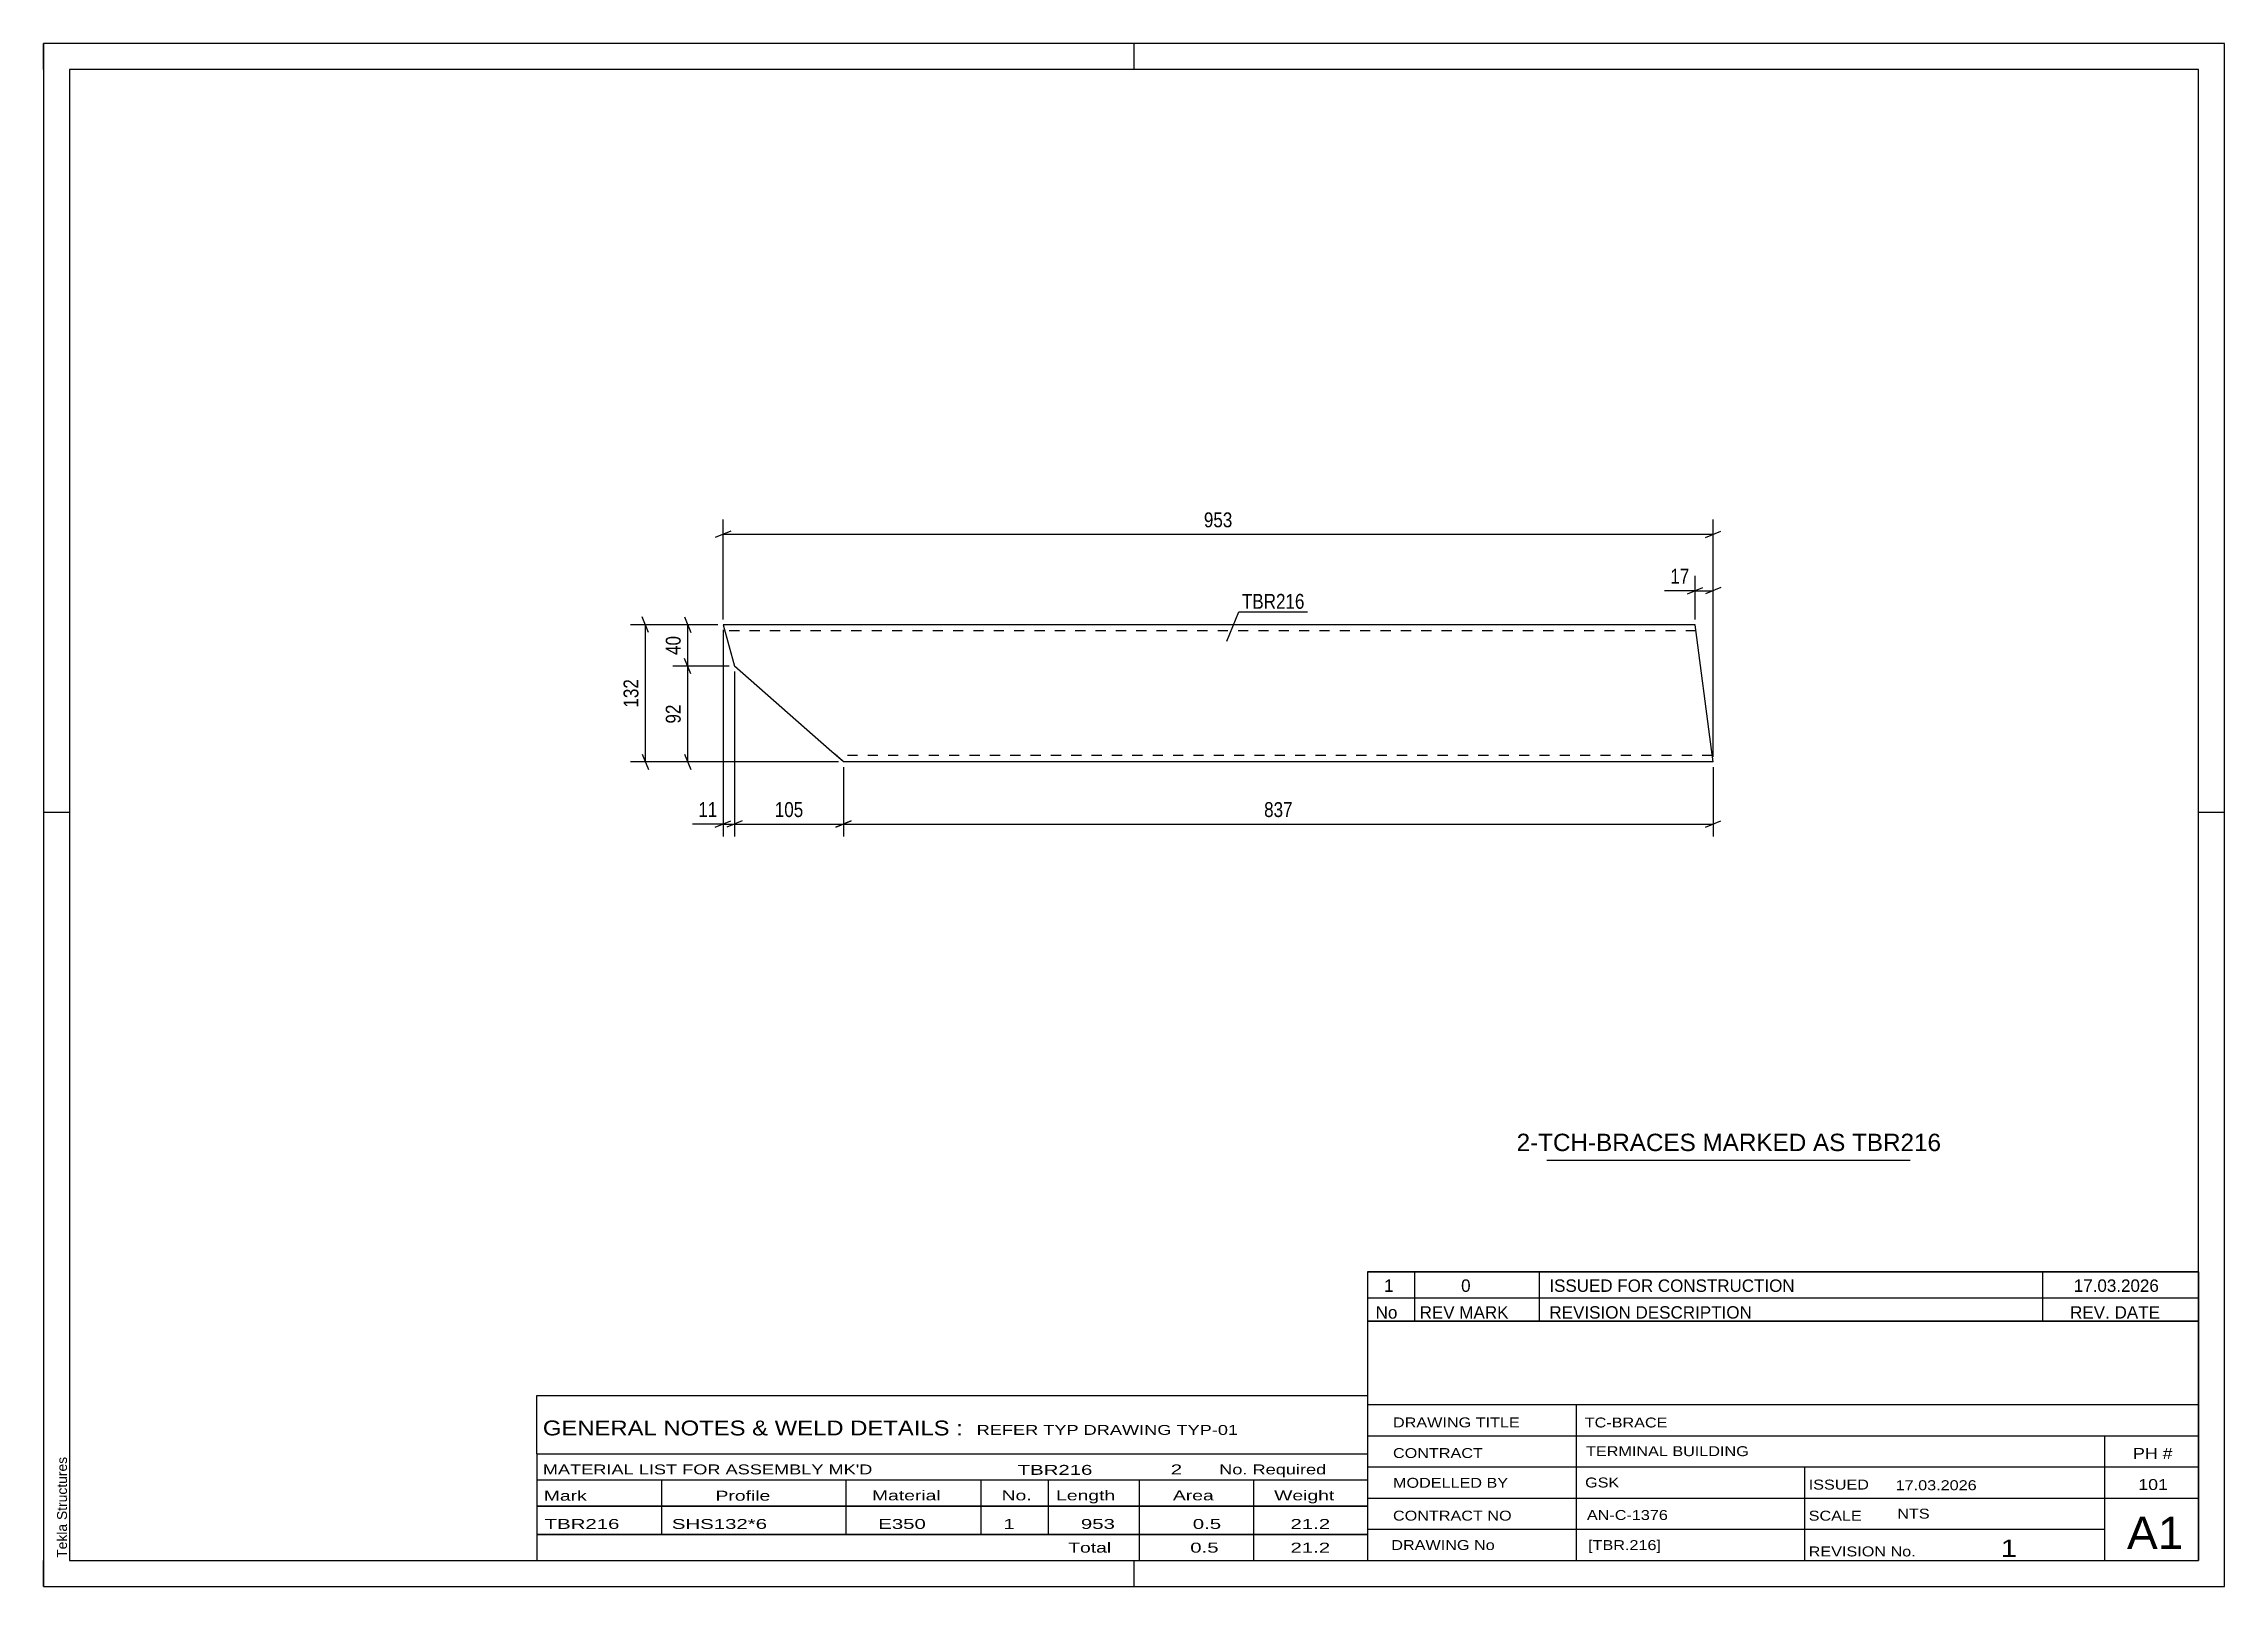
# Model space of a CAD drawing. Header units: millimetres. Extents: x 0 to 420, y 0 to 297.
import ezdxf

# ---------------------------------------------------------------- set-up
doc = ezdxf.new("R2010")
doc.units = ezdxf.units.MM
doc.linetypes.add('DXK_LINE_DOT2', pattern=[3.9198, 1.9599, -1.9599])
doc.styles.add('Arial', font='ARIAL.TTF', dxfattribs={"height": 0.2})
doc.styles.add('Arial Narrow', font='ARIALN.TTF', dxfattribs={"height": 0.2})

# ---------------------------------------------------------------- blocks, each defined once
blk = doc.blocks.new('Unknown-580740601-1161')
at = {"color": 5, "linetype": 'Continuous'}
for p, q in [((420, 297), (0, 297)), ((0, 297), (0, 0)), ((0, 292), (0, 297)), ((210, 292), (210, 297)), ((420, 0), (420, 297)), ((415, 292), (5, 292)), ((5, 292), (5, 5)), ((415, 5), (415, 292)), ((5, 149), (0, 149)), ((420, 149), (415, 149)), ((0, 0), (0, 5)), ((5, 5), (415, 5)), ((210, 0), (210, 5)), ((0, 0), (420, 0))]:
    blk.add_line(p, q, dxfattribs=at)
at = {"color": 174, "linetype": 'Continuous', "style": 'Arial'}
blk.add_text('Tekla Structures', height=1.9102, rotation=90, dxfattribs=at).set_placement((4.5, 5.5))
blk = doc.blocks.new('Part-580740601-1270 - 1252')
at = {"color": 2, "linetype": 'Continuous'}
for p, q in [((318.07, 185.13), (130.86, 185.13)), ((130.86, 185.13), (133.06, 177.15)), ((321.23, 161.13), (318.07, 185.13)), ((151.32, 161.13), (133.06, 177.15)), ((154.06, 158.73), (151.32, 161.13)), ((321.55, 158.73), (321.23, 161.13)), ((321.55, 158.73), (154.06, 158.73))]:
    blk.add_line(p, q, dxfattribs=at)
at = {"color": 7, "linetype": 'DXK_LINE_DOT2'}
for p, q in [((318.23, 183.93), (131.19, 183.93)), ((153.85, 158.91), (151.32, 161.13)), ((321.39, 159.93), (152.69, 159.93)), ((321.38, 160.02), (321.29, 160.67)), ((321.39, 159.93), (321.38, 160.02))]:
    blk.add_line(p, q, dxfattribs=at)
blk = doc.blocks.new('StraightDimension-580740601-1416 - 1252')
at = {"color": 7, "linetype": 'Continuous'}
for p, q in [((133.06, 176.15), (133.06, 144.36)), ((154.06, 157.73), (154.06, 144.36)), ((134.56, 147.36), (131.56, 146.16)), ((152.56, 146.16), (155.56, 147.36)), ((133.06, 146.76), (154.06, 146.76))]:
    blk.add_line(p, q, dxfattribs=at)
at = {"color": 0}
blk.add_wipeout([(146.9, 147.51), (146.9, 151.71), (140.22, 151.71), (140.22, 147.51)], dxfattribs=at)
at = {"color": 3, "style": 'Arial Narrow'}
blk.add_text('105', height=2.863, dxfattribs=at).set_placement((140.82, 148.11))
blk = doc.blocks.new('StraightDimension-580740601-1386 - 1252')
at = {"color": 7, "linetype": 'Continuous'}
for p, q in [((132.36, 203.14), (129.36, 201.94)), ((130.86, 186.13), (130.86, 205.39)), ((130.86, 202.54), (321.55, 202.54)), ((320.05, 201.94), (323.05, 203.14)), ((321.55, 159.73), (321.55, 205.39))]:
    blk.add_line(p, q, dxfattribs=at)
at = {"color": 0}
blk.add_wipeout([(229.54, 203.29), (229.54, 207.49), (222.86, 207.49), (222.86, 203.29)], dxfattribs=at)
at = {"color": 3, "style": 'Arial Narrow'}
blk.add_text('953', height=2.863, dxfattribs=at).set_placement((223.46, 203.89))
blk = doc.blocks.new('StraightDimension-580740601-1415 - 1252')
at = {"color": 7, "linetype": 'Continuous'}
for p, q in [((154.06, 157.73), (154.06, 144.36)), ((321.55, 157.73), (321.55, 144.36)), ((155.56, 147.36), (152.56, 146.16)), ((320.05, 146.16), (323.05, 147.36)), ((154.06, 146.76), (321.55, 146.76))]:
    blk.add_line(p, q, dxfattribs=at)
at = {"color": 0}
blk.add_wipeout([(241.15, 147.51), (241.15, 151.71), (234.46, 151.71), (234.46, 147.51)], dxfattribs=at)
at = {"color": 3, "style": 'Arial Narrow'}
blk.add_text('837', height=2.863, dxfattribs=at).set_placement((235.06, 148.11))
blk = doc.blocks.new('StraightDimension-580740601-1417 - 1252')
at = {"color": 7, "linetype": 'Continuous'}
for p, q in [((130.86, 184.13), (130.86, 144.36)), ((133.06, 176.15), (133.06, 144.36)), ((129.36, 146.16), (132.36, 147.36)), ((134.56, 147.36), (131.56, 146.16)), ((130.86, 146.76), (133.06, 146.76))]:
    blk.add_line(p, q, dxfattribs=at)
at = {"color": 0}
blk.add_wipeout([(130.33, 147.51), (130.33, 151.71), (125.48, 151.71), (125.48, 147.51)], dxfattribs=at)
at = {"color": 7, "linetype": 'Continuous'}
blk.add_line((130.86, 146.76), (124.95, 146.76), dxfattribs=at)
blk.add_line((130.86, 146.76), (124.95, 146.76), dxfattribs=at)
at = {"color": 3, "style": 'Arial Narrow'}
blk.add_text('11', height=2.863, dxfattribs=at).set_placement((126.08, 148.11))
blk = doc.blocks.new('StraightDimension-580740601-1470 - 1252')
at = {"color": 7, "linetype": 'Continuous'}
for p, q in [((318.07, 186.13), (318.07, 194.53)), ((321.55, 159.73), (321.55, 194.53)), ((316.57, 191.08), (319.57, 192.28)), ((318.07, 191.68), (321.55, 191.68)), ((323.05, 192.28), (320.05, 191.08))]:
    blk.add_line(p, q, dxfattribs=at)
at = {"color": 0}
blk.add_wipeout([(317.55, 192.43), (317.55, 196.63), (312.69, 196.63), (312.69, 192.43)], dxfattribs=at)
at = {"color": 7, "linetype": 'Continuous'}
blk.add_line((318.07, 191.68), (312.17, 191.68), dxfattribs=at)
blk.add_line((318.07, 191.68), (312.17, 191.68), dxfattribs=at)
at = {"color": 3, "style": 'Arial Narrow'}
blk.add_text('17', height=2.863, dxfattribs=at).set_placement((313.29, 193.03))
blk = doc.blocks.new('StraightDimension-580740601-1486 - 1252')
at = {"color": 7, "linetype": 'Continuous'}
for p, q in [((129.86, 185.13), (113.05, 185.13)), ((116.5, 183.63), (115.3, 186.63)), ((115.9, 158.73), (115.9, 185.13)), ((115.3, 160.23), (116.5, 157.23)), ((153.06, 158.73), (113.05, 158.73))]:
    blk.add_line(p, q, dxfattribs=at)
at = {"color": 0}
blk.add_wipeout([(115.15, 175.27), (110.95, 175.27), (110.95, 168.58), (115.15, 168.58)], dxfattribs=at)
at = {"color": 3, "style": 'Arial Narrow'}
blk.add_text('132', height=2.863, rotation=90.0002, dxfattribs=at).set_placement((114.55, 169.18))
blk = doc.blocks.new('StraightDimension-580740601-1553 - 1252')
at = {"color": 7, "linetype": 'Continuous'}
for p, q in [((129.86, 185.13), (121.19, 185.13)), ((123.44, 186.63), (124.64, 183.63)), ((124.04, 177.15), (124.04, 185.13)), ((132.06, 177.15), (121.19, 177.15)), ((124.64, 175.65), (123.44, 178.65))]:
    blk.add_line(p, q, dxfattribs=at)
at = {"color": 0}
blk.add_wipeout([(123.29, 183.56), (119.09, 183.56), (119.09, 178.71), (123.29, 178.71)], dxfattribs=at)
at = {"color": 3, "style": 'Arial Narrow'}
blk.add_text('40', height=2.863, rotation=90.0002, dxfattribs=at).set_placement((122.69, 179.31))
blk = doc.blocks.new('StraightDimension-580740601-1554 - 1252')
at = {"color": 7, "linetype": 'Continuous'}
for p, q in [((132.06, 177.15), (121.19, 177.15)), ((124.64, 175.65), (123.44, 178.65)), ((124.04, 158.73), (124.04, 177.15)), ((123.44, 160.23), (124.64, 157.23)), ((153.06, 158.73), (121.19, 158.73))]:
    blk.add_line(p, q, dxfattribs=at)
at = {"color": 0}
blk.add_wipeout([(123.29, 170.36), (119.09, 170.36), (119.09, 165.51), (123.29, 165.51)], dxfattribs=at)
at = {"color": 3, "style": 'Arial Narrow'}
blk.add_text('92', height=2.863, rotation=90.0002, dxfattribs=at).set_placement((122.69, 166.11))
blk = doc.blocks.new('Unknown-580740601-1631')
at = {"color": 7, "linetype": 'Continuous'}
for p, q in [((95, 36.75), (255, 36.75)), ((95, 25.5), (95, 36.75)), ((255, 36.75), (255, 25.5)), ((95, 25.5), (255, 25.5)), ((95, 25.5), (95, 20.5)), ((255, 25.5), (255, 20.5)), ((95, 20.5), (255, 20.5)), ((95, 20.5), (95, 15.5)), ((119, 20.5), (119, 15.5)), ((154.5, 20.5), (154.5, 15.5)), ((180.5, 20.5), (180.5, 15.5)), ((193.5, 20.5), (193.5, 15.5)), ((211, 20.5), (211, 15.5)), ((233, 20.5), (233, 15.5)), ((255, 20.5), (255, 15.5)), ((95, 15.5), (255, 15.5)), ((95, 15.45), (95, 10.05)), ((95, 15.45), (255, 15.45)), ((119, 15.5), (119, 10)), ((154.5, 15.5), (154.5, 10)), ((180.5, 15.5), (180.5, 10)), ((193.5, 15.5), (193.5, 10)), ((211, 15.5), (211, 10)), ((233, 15.5), (233, 10)), ((255, 15.45), (255, 10.05)), ((95, 10.05), (255, 10.05)), ((95, 10), (255, 10)), ((95, 10), (95, 5)), ((211, 10), (211, 5)), ((233, 10), (233, 5)), ((255, 10), (255, 5)), ((95, 5), (255, 5))]:
    blk.add_line(p, q, dxfattribs=at)
at = {"color": 7, "style": 'Arial Narrow'}
for s, height, width, p in [('GENERAL NOTES & WELD DETAILS :', 2.8633, 1.4, (96.15, 29.06)), ('REFER TYP DRAWING TYP-01', 1.9089, 1.6, (179.7, 29.16)), ("MATERIAL LIST FOR ASSEMBLY MK'D", 1.9089, 1.6, (96.15, 21.56)), ('TBR216', 1.909, 1.794707, (187.59, 21.47)), ('2', 1.91, 1.794707, (217.08, 21.56)), ('No. Required', 1.9089, 1.6, (226.41, 21.56)), ('Mark', 1.909, 1.7, (96.34, 16.5)), ('Profile', 1.909, 1.7, (129.41, 16.5)), ('Material', 1.909, 1.7, (159.54, 16.56)), ('No.', 1.909, 1.7, (184.5, 16.56)), ('Length', 1.909, 1.7, (195, 16.56)), ('Area', 1.909, 1.7, (217.5, 16.56)), ('Weight', 1.909, 1.7, (237, 16.56))]:
    blk.add_text(s, height=height, dxfattribs=dict(at, width=width)).set_placement(p)
at = {"color": 7, "linetype": 'Continuous', "style": 'Arial Narrow'}
for s, height, width, p in [('TBR216', 1.909, 1.794707, (96.5, 11.06)), ('SHS132*6', 1.909, 1.794707, (121, 11.06)), ('E350', 1.909, 1.794707, (160.74, 11.06)), ('1', 1.91, 1.794707, (184.86, 11.06)), ('953', 1.909, 1.794707, (199.77, 11.06)), ('0.5', 1.909, 1.794707, (221.32, 11.06)), ('21.2', 1.909, 1.794707, (240.14, 11.06)), ('Total', 1.909, 1.7, (197.33, 6.5)), ('0.5', 1.909, 1.794707, (220.83, 6.5)), ('21.2', 1.909, 1.794707, (240.14, 6.5))]:
    blk.add_text(s, height=height, dxfattribs=dict(at, width=width)).set_placement(p)
blk = doc.blocks.new('Unknown-580740601-1629')
at = {"color": 7, "linetype": 'Continuous'}
for p, q in [((255, 51.05), (255, 5)), ((255, 51.05), (415, 51.05)), ((415, 51), (415, 5)), ((255, 35), (415, 35)), ((295.14, 35), (295.14, 5)), ((255, 29), (415, 29)), ((397, 5.05), (397, 29.05)), ((255, 23), (415, 23)), ((339.14, 23), (339.14, 5)), ((255, 17), (415, 17)), ((255, 11), (397, 11)), ((255, 5), (415, 5))]:
    blk.add_line(p, q, dxfattribs=at)
at = {"color": 7, "style": 'Arial Narrow'}
for s, height, width, p in [('DRAWING TITLE', 1.9089, 1.425378, (259.88, 30.61)), ('TC-BRACE', 1.909, 1.425378, (296.81, 30.59)), ('CONTRACT', 1.909, 1.425378, (259.88, 24.71)), ('TERMINAL BUILDING', 1.9089, 1.425378, (297.06, 25.07)), ('MODELLED BY', 1.9089, 1.425378, (259.88, 18.98)), ('GSK', 1.909, 1.425378, (296.88, 19.04)), ('ISSUED', 1.909, 1.425378, (339.94, 18.64)), ('17.03.2026', 1.909, 1.425378, (356.69, 18.52)), ('CONTRACT NO', 1.9089, 1.425378, (259.88, 12.66)), ('AN-C-1376', 1.909, 1.425378, (297.23, 12.78)), ('SCALE', 1.909, 1.425378, (339.94, 12.65)), ('A1', 6.204, 1.25, (401.24, 7.2)), ('DRAWING No', 1.909, 1.425378, (259.56, 7)), ('[TBR.216]', 1.909, 1.425378, (297.46, 6.99)), ('1', 3.34, 1.5, (376.91, 5.68)), ('REVISION No.', 1.9089, 1.425378, (339.94, 5.77))]:
    blk.add_text(s, height=height, dxfattribs=dict(at, width=width)).set_placement(p)
at = {"color": 7, "linetype": 'Continuous', "style": 'Arial Narrow'}
for s, height, width, p in [('PH #', 2.1, 1.42538, (402.4, 24.55)), ('101', 2.1, 1.42538, (403.41, 18.55)), ('NTS', 1.909, 1.425378, (357, 13.05))]:
    blk.add_text(s, height=height, dxfattribs=dict(at, width=width)).set_placement(p)
blk = doc.blocks.new('Unknown-580740601-1630')
at = {"color": 7, "linetype": 'Continuous'}
for p, q in [((255, 60.55), (415, 60.55)), ((415, 60.55), (255, 60.55)), ((255, 60.55), (255, 55.55)), ((264, 60.55), (264, 55.55)), ((288, 60.55), (288, 55.55)), ((385, 60.55), (385, 55.55)), ((415, 60.55), (415, 55.55)), ((255, 55.55), (415, 55.55)), ((255, 55.55), (255, 51.05)), ((255, 55.55), (415, 55.55)), ((264, 55.55), (264, 51.05)), ((288, 55.55), (288, 51.05)), ((385, 55.55), (385, 51.05)), ((415, 55.55), (415, 51.05)), ((415, 51.05), (255, 51.05))]:
    blk.add_line(p, q, dxfattribs=at)
at = {"color": 7, "linetype": 'Continuous', "style": 'Arial Narrow'}
for s, height, width, p in [('1', 2.39, 1.196471, (258.16, 56.7)), ('0', 2.39, 1.196471, (273, 56.7)), ('ISSUED FOR CONSTRUCTION', 2.3861, 1.196471, (290, 56.7)), ('17.03.2026', 2.386, 1.196471, (391, 56.7)), ('No', 2.386, 1.2, (256.54, 51.55)), ('REV MARK', 2.386, 1.2, (265, 51.55)), ('REVISION DESCRIPTION', 2.3861, 1.2, (290, 51.55)), ('REV. DATE', 2.386, 1.2, (390.28, 51.55))]:
    blk.add_text(s, height=height, dxfattribs=dict(at, width=width)).set_placement(p)
blk = doc.blocks.new('Unknown-580740601-1632')
at = {"color": 7, "linetype": 'Continuous'}
blk.add_line((289.5, 82.05), (359.5, 82.05), dxfattribs=at)
at = {"color": 7, "style": 'Arial'}
blk.add_text('2-TCH-BRACES MARKED AS TBR216', height=3.3428, dxfattribs=at).set_placement((283.69, 83.8))
blk = doc.blocks.new('Mark-580740601-1265 - 1252')
at = {"color": 0}
blk.add_wipeout([(242.84, 188.2), (242.84, 191.2), (230.79, 191.2), (230.79, 188.2)], dxfattribs=at)
blk.add_wipeout([(242.84, 188.2), (242.84, 191.2), (230.79, 191.2), (230.79, 188.2)], dxfattribs=at)
at = {"color": 30, "linetype": 'Continuous'}
for p, q in [((227.91, 181.94), (230.19, 187.6)), ((230.19, 187.6), (243.44, 187.6))]:
    blk.add_line(p, q, dxfattribs=at)
at = {"color": 3, "style": 'Arial Narrow'}
blk.add_text('TBR216', height=2.863, dxfattribs=at).set_placement((230.79, 188.2))

msp = doc.modelspace()

# ---------------------------------------------------------------- block references
for name in ['Unknown-580740601-1161', 'Part-580740601-1270 - 1252', 'Unknown-580740601-1632', 'Unknown-580740601-1630', 'Unknown-580740601-1629', 'Unknown-580740601-1631']:
    msp.add_blockref(name, (0, 0))

# ---------------------------------------------------------------- next in the draw order: block references
msp.add_blockref('StraightDimension-580740601-1416 - 1252', (0, 0))

# ---------------------------------------------------------------- next in the draw order: block references
msp.add_blockref('StraightDimension-580740601-1386 - 1252', (0, 0))

# ---------------------------------------------------------------- next in the draw order: block references
for name in ['Mark-580740601-1265 - 1252', 'StraightDimension-580740601-1417 - 1252', 'StraightDimension-580740601-1415 - 1252']:
    msp.add_blockref(name, (0, 0))

# ---------------------------------------------------------------- next in the draw order: block references
for name in ['StraightDimension-580740601-1470 - 1252', 'StraightDimension-580740601-1486 - 1252']:
    msp.add_blockref(name, (0, 0))

# ---------------------------------------------------------------- next in the draw order: block references
msp.add_blockref('StraightDimension-580740601-1553 - 1252', (0, 0))

# ---------------------------------------------------------------- next in the draw order: block references
msp.add_blockref('StraightDimension-580740601-1554 - 1252', (0, 0))

doc.saveas('drawing.dxf')
